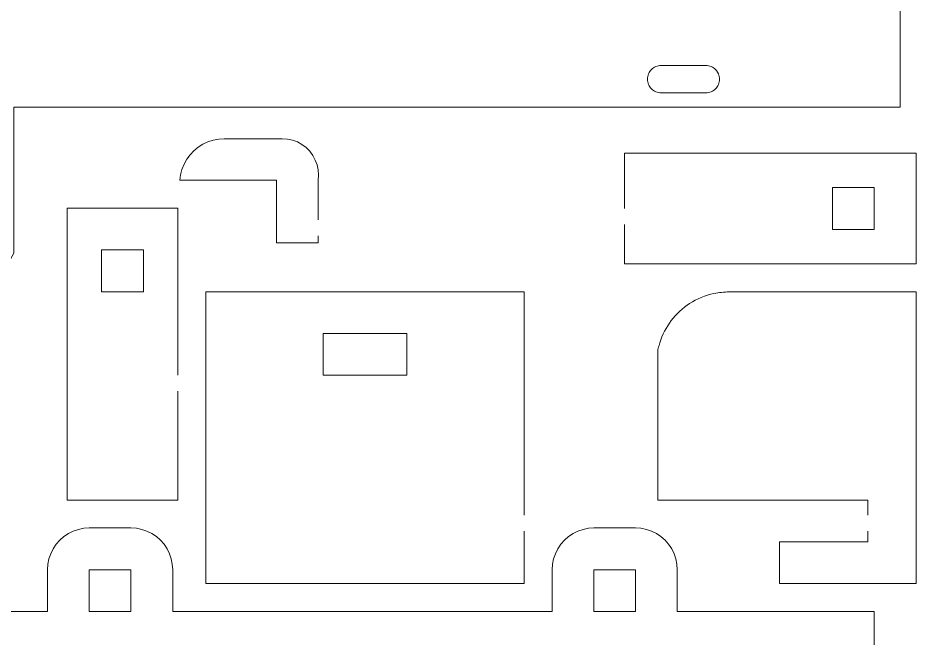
# Model space of a CAD drawing. Header units: centimetres. Extents: x -17.9 to 31.7, y -34.2 to -8.9.
# Drawn here: x 9.4 to 15.02, y -17.74 to -13.87 of the extents above; entities that cross this region are included whole.
import ezdxf

# ---------------------------------------------------------------- set-up
doc = ezdxf.new("R2010")
doc.units = ezdxf.units.CM
doc.header["$MEASUREMENT"] = 0
doc.layers.add('Layer 1', color=7, linetype='Continuous')

msp = doc.modelspace()

# ---------------------------------------------------------------- linework, layer by layer
at = {"layer": 'Layer 1', "color": 250, "lineweight": 9}
for points, knots in [([(1.02735, -17.65136), (1.02735, -17.65136), (7.9306, -17.65136), (7.9306, -17.65136), (7.9306, -17.65136), (7.9306, -17.65136), (8.08636, -17.65136), (8.08636, -17.65136), (8.08636, -17.65136), (8.08636, -17.65136), (8.54018, -16.83863), (8.54018, -16.83863), (8.54018, -16.83863), (8.54018, -16.83863), (8.76805, -16.96588), (8.76805, -16.96588), (8.76805, -16.96588), (8.76805, -16.96588), (9.14987, -16.28206), (9.14987, -16.28206), (9.14987, -16.28206), (9.14987, -16.28206), (8.922, -16.15482), (8.922, -16.15482), (8.922, -16.15482), (8.922, -16.15482), (9.37876, -15.33684), (9.37876, -15.33684), (9.37876, -15.33684), (9.37876, -15.33684), (9.37876, -14.42393), (9.37876, -14.42393), (9.37876, -14.42393), (9.37876, -14.42393), (14.92368, -14.42392), (14.92368, -14.42392), (14.92368, -14.42392), (14.92368, -14.42392), (14.92365, -12.06779), (14.92365, -12.06779)], [0, 0, 0, 0, 0.0909091, 0.0909091, 0.0909091, 0.0909091, 0.1818182, 0.1818182, 0.1818182, 0.1818182, 0.2727273, 0.2727273, 0.2727273, 0.2727273, 0.3636364, 0.3636364, 0.3636364, 0.3636364, 0.4545455, 0.4545455, 0.4545455, 0.4545455, 0.5454545, 0.5454545, 0.5454545, 0.5454545, 0.6363636, 0.6363636, 0.6363636, 0.6363636, 0.7272727, 0.7272727, 0.7272727, 0.7272727, 0.8181818, 0.8181818, 0.8181818, 0.8181818, 1, 1, 1, 1]), ([(11.28196, -15.12939), (11.28196, -15.12939), (11.28196, -14.88153), (11.28196, -14.88153), (11.28196, -14.88153), (11.28196, -14.88153), (11.28449, -14.84917), (11.28449, -14.84917), (11.28449, -14.84917), (11.28449, -14.84917), (11.28235, -14.81678), (11.28235, -14.81678), (11.28235, -14.81678), (11.28235, -14.81678), (11.2756, -14.78503), (11.2756, -14.78503), (11.2756, -14.78503), (11.2756, -14.78503), (11.26439, -14.75456), (11.26439, -14.75456), (11.26439, -14.75456), (11.26439, -14.75456), (11.24894, -14.726), (11.24894, -14.726), (11.24894, -14.726), (11.24894, -14.726), (11.22959, -14.69996), (11.22959, -14.69996), (11.22959, -14.69996), (11.22959, -14.69996), (11.20669, -14.67694), (11.20669, -14.67694), (11.20669, -14.67694), (11.20669, -14.67694), (11.18075, -14.65742), (11.18075, -14.65742), (11.18075, -14.65742), (11.18075, -14.65742), (11.1523, -14.64181), (11.1523, -14.64181), (11.1523, -14.64181), (11.1523, -14.64181), (11.12189, -14.63043), (11.12189, -14.63043), (11.12189, -14.63043), (11.12189, -14.63043), (11.09018, -14.6235), (11.09018, -14.6235), (11.09018, -14.6235), (11.09018, -14.6235), (11.05779, -14.62118), (11.05779, -14.62118), (11.05779, -14.62118), (11.05779, -14.62118), (10.69512, -14.62118), (10.69512, -14.62118), (10.69512, -14.62118), (10.69512, -14.62118), (10.66025, -14.62337), (10.66025, -14.62337), (10.66025, -14.62337), (10.66025, -14.62337), (10.62592, -14.6299), (10.62592, -14.6299), (10.62592, -14.6299), (10.62592, -14.6299), (10.59268, -14.64067), (10.59268, -14.64067), (10.59268, -14.64067), (10.59268, -14.64067), (10.56104, -14.65551), (10.56104, -14.65551), (10.56104, -14.65551), (10.56104, -14.65551), (10.53152, -14.67419), (10.53152, -14.67419), (10.53152, -14.67419), (10.53152, -14.67419), (10.50455, -14.69641), (10.50455, -14.69641), (10.50455, -14.69641), (10.50455, -14.69641), (10.48057, -14.72183), (10.48057, -14.72183), (10.48057, -14.72183), (10.48057, -14.72183), (10.45995, -14.75005), (10.45995, -14.75005), (10.45995, -14.75005), (10.45995, -14.75005), (10.44304, -14.78062), (10.44304, -14.78062), (10.44304, -14.78062), (10.44304, -14.78062), (10.43007, -14.81307), (10.43007, -14.81307), (10.43007, -14.81307), (10.43007, -14.81307), (10.42127, -14.84688), (10.42127, -14.84688), (10.42127, -14.84688), (10.42127, -14.84688), (10.41676, -14.88153), (10.41676, -14.88153), (10.41676, -14.88153), (10.41676, -14.88153), (11.02159, -14.88153), (11.02159, -14.88153), (11.02159, -14.88153), (11.02159, -14.88153), (11.02159, -15.27239), (11.02159, -15.27239), (11.02159, -15.27239), (11.02159, -15.27239), (11.28196, -15.27239), (11.28196, -15.27239)], [0, 0, 0, 0, 0.0333333, 0.0333333, 0.0333333, 0.0333333, 0.0666667, 0.0666667, 0.0666667, 0.0666667, 0.1, 0.1, 0.1, 0.1, 0.1333333, 0.1333333, 0.1333333, 0.1333333, 0.1666667, 0.1666667, 0.1666667, 0.1666667, 0.2, 0.2, 0.2, 0.2, 0.2333333, 0.2333333, 0.2333333, 0.2333333, 0.2666667, 0.2666667, 0.2666667, 0.2666667, 0.3, 0.3, 0.3, 0.3, 0.3333333, 0.3333333, 0.3333333, 0.3333333, 0.3666667, 0.3666667, 0.3666667, 0.3666667, 0.4, 0.4, 0.4, 0.4, 0.4333333, 0.4333333, 0.4333333, 0.4333333, 0.4666667, 0.4666667, 0.4666667, 0.4666667, 0.5, 0.5, 0.5, 0.5, 0.5333333, 0.5333333, 0.5333333, 0.5333333, 0.5666667, 0.5666667, 0.5666667, 0.5666667, 0.6, 0.6, 0.6, 0.6, 0.6333333, 0.6333333, 0.6333333, 0.6333333, 0.6666667, 0.6666667, 0.6666667, 0.6666667, 0.7, 0.7, 0.7, 0.7, 0.7333333, 0.7333333, 0.7333333, 0.7333333, 0.7666667, 0.7666667, 0.7666667, 0.7666667, 0.8, 0.8, 0.8, 0.8, 0.8333333, 0.8333333, 0.8333333, 0.8333333, 0.8666667, 0.8666667, 0.8666667, 0.8666667, 0.9, 0.9, 0.9, 0.9, 0.9333333, 0.9333333, 0.9333333, 0.9333333, 1, 1, 1, 1]), ([(13.19893, -15.05779), (13.19893, -15.05779), (13.19893, -14.71108), (13.19893, -14.71108), (13.19893, -14.71108), (13.19893, -14.71108), (15.02331, -14.71108), (15.02331, -14.71108), (15.02331, -14.71108), (15.02331, -14.71108), (15.02331, -15.4045), (15.02331, -15.4045)], [0, 0, 0, 0, 0.25, 0.25, 0.25, 0.25, 0.5, 0.5, 0.5, 0.5, 1, 1, 1, 1]), ([(14.76233, -15.18828), (14.76233, -15.18828), (14.50136, -15.18828), (14.50136, -15.18828), (14.50136, -15.18828), (14.50136, -15.18828), (14.50136, -14.9273), (14.50136, -14.9273), (14.50136, -14.9273), (14.50136, -14.9273), (14.76233, -14.9273), (14.76233, -14.9273), (14.76233, -14.9273), (14.76233, -14.9273), (14.76233, -15.18828), (14.76233, -15.18828)], [0, 0, 0, 0, 0.2, 0.2, 0.2, 0.2, 0.4, 0.4, 0.4, 0.4, 0.6, 0.6, 0.6, 0.6, 1, 1, 1, 1]), ([(9.71144, -16.88055), (9.71144, -16.88055), (9.71144, -15.05617), (9.71144, -15.05617), (9.71144, -15.05617), (9.71144, -15.05617), (10.40485, -15.05617), (10.40485, -15.05617), (10.40485, -15.05617), (10.40485, -15.05617), (10.40485, -16.10062), (10.40485, -16.10062)], [0, 0, 0, 0, 0.25, 0.25, 0.25, 0.25, 0.5, 0.5, 0.5, 0.5, 1, 1, 1, 1]), ([(15.02331, -15.4045), (15.02331, -15.4045), (13.19893, -15.4045), (13.19893, -15.4045), (13.19893, -15.4045), (13.19893, -15.4045), (13.19893, -15.15779), (13.19893, -15.15779)], [0, 0, 0, 0, 0.3333333, 0.3333333, 0.3333333, 0.3333333, 1, 1, 1, 1]), ([(9.92765, -15.57814), (9.92765, -15.57814), (9.92765, -15.31716), (9.92765, -15.31716), (9.92765, -15.31716), (9.92765, -15.31716), (10.18864, -15.31716), (10.18864, -15.31716), (10.18864, -15.31716), (10.18864, -15.31716), (10.18864, -15.57814), (10.18864, -15.57814), (10.18864, -15.57814), (10.18864, -15.57814), (9.92765, -15.57814), (9.92765, -15.57814)], [0, 0, 0, 0, 0.2, 0.2, 0.2, 0.2, 0.4, 0.4, 0.4, 0.4, 0.6, 0.6, 0.6, 0.6, 1, 1, 1, 1]), ([(10.5796, -17.40303), (10.5796, -17.40303), (10.5796, -15.57866), (10.5796, -15.57866), (10.5796, -15.57866), (10.5796, -15.57866), (12.57194, -15.57866), (12.57194, -15.57866), (12.57194, -15.57866), (12.57194, -15.57866), (12.57194, -16.97633), (12.57194, -16.97633)], [0, 0, 0, 0, 0.25, 0.25, 0.25, 0.25, 0.5, 0.5, 0.5, 0.5, 1, 1, 1, 1]), ([(14.72227, -17.07633), (14.72227, -17.07633), (14.72227, -17.14205), (14.72227, -17.14205), (14.72227, -17.14205), (14.72227, -17.14205), (14.16921, -17.14205), (14.16921, -17.14205), (14.16921, -17.14205), (14.16921, -17.14205), (14.16921, -17.40303), (14.16921, -17.40303), (14.16921, -17.40303), (14.16921, -17.40303), (15.02347, -17.40303), (15.02347, -17.40303), (15.02347, -17.40303), (15.02347, -17.40303), (15.02347, -15.57866), (15.02347, -15.57866), (15.02347, -15.57866), (15.02347, -15.57866), (13.8544, -15.57866), (13.8544, -15.57866), (13.8544, -15.57866), (13.82229, -15.57958), (13.79031, -15.58328), (13.75884, -15.5897), (13.75884, -15.5897), (13.70471, -15.60075), (13.6531, -15.62188), (13.60674, -15.65195), (13.60674, -15.65195), (13.518, -15.70954), (13.45207, -15.79625), (13.42033, -15.89718), (13.42033, -15.89718), (13.41675, -15.90854), (13.41351, -15.92002), (13.41059, -15.93156), (13.41059, -15.93156), (13.40925, -15.93696), (13.40821, -15.94242), (13.40753, -15.94794), (13.40753, -15.94794), (13.40753, -15.94794), (13.40754, -16.88106), (13.40754, -16.88106)], [0, 0, 0, 0, 0.0769231, 0.0769231, 0.0769231, 0.0769231, 0.1538462, 0.1538462, 0.1538462, 0.1538462, 0.2307692, 0.2307692, 0.2307692, 0.2307692, 0.3076923, 0.3076923, 0.3076923, 0.3076923, 0.3846154, 0.3846154, 0.3846154, 0.3846154, 0.4615385, 0.4615385, 0.4615385, 0.4615385, 0.5384615, 0.5384615, 0.5384615, 0.5384615, 0.6153846, 0.6153846, 0.6153846, 0.6153846, 0.6923077, 0.6923077, 0.6923077, 0.6923077, 0.7692308, 0.7692308, 0.7692308, 0.7692308, 0.8461538, 0.8461538, 0.8461538, 0.8461538, 1, 1, 1, 1]), ([(11.31477, -16.10062), (11.31477, -16.10062), (11.31477, -15.83964), (11.31477, -15.83964), (11.31477, -15.83964), (11.31477, -15.83964), (11.83675, -15.83964), (11.83675, -15.83964), (11.83675, -15.83964), (11.83675, -15.83964), (11.83675, -16.10062), (11.83675, -16.10062), (11.83675, -16.10062), (11.83675, -16.10062), (11.31477, -16.10062), (11.31477, -16.10062)], [0, 0, 0, 0, 0.2, 0.2, 0.2, 0.2, 0.4, 0.4, 0.4, 0.4, 0.6, 0.6, 0.6, 0.6, 1, 1, 1, 1]), ([(10.40485, -16.20062), (10.40485, -16.20062), (10.40485, -16.88055), (10.40485, -16.88055), (10.40485, -16.88055), (10.40485, -16.88055), (9.71144, -16.88055), (9.71144, -16.88055)], [0, 0, 0, 0, 0.3333333, 0.3333333, 0.3333333, 0.3333333, 1, 1, 1, 1]), ([(13.40754, -16.88106), (13.40754, -16.88106), (14.72227, -16.88106), (14.72227, -16.88106), (14.72227, -16.88106), (14.72227, -16.88106), (14.72227, -16.97633), (14.72227, -16.97633)], [0, 0, 0, 0, 0.3333333, 0.3333333, 0.3333333, 0.3333333, 1, 1, 1, 1]), ([(14.67603, -18.32952), (14.67603, -18.32952), (15.0229, -18.32952), (15.0229, -18.32952), (15.0229, -18.32952), (15.0229, -18.32952), (15.0229, -18.09908), (15.0229, -18.09908), (15.0229, -18.09908), (15.0229, -18.09908), (14.76192, -18.09908), (14.76192, -18.09908), (14.76192, -18.09908), (14.76192, -18.09908), (14.76192, -17.57711), (14.76192, -17.57711), (14.76192, -17.57711), (14.76192, -17.57711), (13.52937, -17.57711), (13.52937, -17.57711), (13.52937, -17.57711), (13.52937, -17.57711), (13.52937, -17.31613), (13.52937, -17.31613), (13.52937, -17.31613), (13.52937, -17.31613), (13.52714, -17.28206), (13.52714, -17.28206), (13.52714, -17.28206), (13.52714, -17.28206), (13.52047, -17.24858), (13.52047, -17.24858), (13.52047, -17.24858), (13.52047, -17.24858), (13.5095, -17.21625), (13.5095, -17.21625), (13.5095, -17.21625), (13.5095, -17.21625), (13.49441, -17.18563), (13.49441, -17.18563), (13.49441, -17.18563), (13.49441, -17.18563), (13.47543, -17.15725), (13.47543, -17.15725), (13.47543, -17.15725), (13.47543, -17.15725), (13.45293, -17.13158), (13.45293, -17.13158), (13.45293, -17.13158), (13.45293, -17.13158), (13.42725, -17.10907), (13.42725, -17.10907), (13.42725, -17.10907), (13.42725, -17.10907), (13.39887, -17.09011), (13.39887, -17.09011), (13.39887, -17.09011), (13.39887, -17.09011), (13.36826, -17.075), (13.36826, -17.075), (13.36826, -17.075), (13.36826, -17.075), (13.33592, -17.06403), (13.33592, -17.06403), (13.33592, -17.06403), (13.33592, -17.06403), (13.30245, -17.05737), (13.30245, -17.05737), (13.30245, -17.05737), (13.30245, -17.05737), (13.26837, -17.05514), (13.26837, -17.05514), (13.26837, -17.05514), (13.26837, -17.05514), (13.00762, -17.05514), (13.00762, -17.05514), (13.00762, -17.05514), (13.00762, -17.05514), (12.97355, -17.05738), (12.97355, -17.05738), (12.97355, -17.05738), (12.97355, -17.05738), (12.94006, -17.06403), (12.94006, -17.06403), (12.94006, -17.06403), (12.94006, -17.06403), (12.90774, -17.07501), (12.90774, -17.07501), (12.90774, -17.07501), (12.90774, -17.07501), (12.87712, -17.09011), (12.87712, -17.09011), (12.87712, -17.09011), (12.87712, -17.09011), (12.84873, -17.10907), (12.84873, -17.10907), (12.84873, -17.10907), (12.84873, -17.10907), (12.82307, -17.13159), (12.82307, -17.13159), (12.82307, -17.13159), (12.82307, -17.13159), (12.80057, -17.15725), (12.80057, -17.15725), (12.80057, -17.15725), (12.80057, -17.15725), (12.78159, -17.18564), (12.78159, -17.18564), (12.78159, -17.18564), (12.78159, -17.18564), (12.76649, -17.21626), (12.76649, -17.21626), (12.76649, -17.21626), (12.76649, -17.21626), (12.75553, -17.24859), (12.75553, -17.24859), (12.75553, -17.24859), (12.75553, -17.24859), (12.74886, -17.28206), (12.74886, -17.28206), (12.74886, -17.28206), (12.74886, -17.28206), (12.74664, -17.31613), (12.74664, -17.31613), (12.74664, -17.31613), (12.74664, -17.31613), (12.74664, -17.57712), (12.74664, -17.57712), (12.74664, -17.57712), (12.74664, -17.57712), (10.37208, -17.57712), (10.37208, -17.57712), (10.37208, -17.57712), (10.37208, -17.57712), (10.37207, -17.31615), (10.37207, -17.31615), (10.37207, -17.31615), (10.37207, -17.31615), (10.36984, -17.28208), (10.36984, -17.28208), (10.36984, -17.28208), (10.36984, -17.28208), (10.36318, -17.2486), (10.36318, -17.2486), (10.36318, -17.2486), (10.36318, -17.2486), (10.35221, -17.21627), (10.35221, -17.21627), (10.35221, -17.21627), (10.35221, -17.21627), (10.33711, -17.18565), (10.33711, -17.18565), (10.33711, -17.18565), (10.33711, -17.18565), (10.31814, -17.15726), (10.31814, -17.15726), (10.31814, -17.15726), (10.31814, -17.15726), (10.29562, -17.13159), (10.29562, -17.13159), (10.29562, -17.13159), (10.29562, -17.13159), (10.26996, -17.10907), (10.26996, -17.10907), (10.26996, -17.10907), (10.26996, -17.10907), (10.24157, -17.09011), (10.24157, -17.09011), (10.24157, -17.09011), (10.24157, -17.09011), (10.21096, -17.075), (10.21096, -17.075), (10.21096, -17.075), (10.21096, -17.075), (10.17862, -17.06403), (10.17862, -17.06403), (10.17862, -17.06403), (10.17862, -17.06403), (10.14513, -17.05737), (10.14513, -17.05737), (10.14513, -17.05737), (10.14513, -17.05737), (10.11107, -17.05514), (10.11107, -17.05514), (10.11107, -17.05514), (10.11107, -17.05514), (9.85008, -17.05515), (9.85008, -17.05515), (9.85008, -17.05515), (9.85008, -17.05515), (9.81602, -17.05739), (9.81602, -17.05739), (9.81602, -17.05739), (9.81602, -17.05739), (9.78253, -17.06405), (9.78253, -17.06405), (9.78253, -17.06405), (9.78253, -17.06405), (9.7502, -17.07502), (9.7502, -17.07502), (9.7502, -17.07502), (9.7502, -17.07502), (9.71958, -17.09013), (9.71958, -17.09013), (9.71958, -17.09013), (9.71958, -17.09013), (9.6912, -17.1091), (9.6912, -17.1091), (9.6912, -17.1091), (9.6912, -17.1091), (9.66553, -17.13161), (9.66553, -17.13161), (9.66553, -17.13161), (9.66553, -17.13161), (9.64302, -17.15728), (9.64302, -17.15728), (9.64302, -17.15728), (9.64302, -17.15728), (9.62407, -17.18566), (9.62407, -17.18566), (9.62407, -17.18566), (9.62407, -17.18566), (9.60896, -17.21628), (9.60896, -17.21628), (9.60896, -17.21628), (9.60896, -17.21628), (9.59799, -17.24861), (9.59799, -17.24861), (9.59799, -17.24861), (9.59799, -17.24861), (9.59133, -17.28209), (9.59133, -17.28209), (9.59133, -17.28209), (9.59133, -17.28209), (9.58909, -17.31616), (9.58909, -17.31616), (9.58909, -17.31616), (9.58909, -17.31616), (9.58909, -17.57712), (9.58909, -17.57712), (9.58909, -17.57712), (9.58909, -17.57712), (8.34638, -17.57712), (8.34638, -17.57712)], [0, 0, 0, 0, 0.016129, 0.016129, 0.016129, 0.016129, 0.0322581, 0.0322581, 0.0322581, 0.0322581, 0.0483871, 0.0483871, 0.0483871, 0.0483871, 0.0645161, 0.0645161, 0.0645161, 0.0645161, 0.0806452, 0.0806452, 0.0806452, 0.0806452, 0.0967742, 0.0967742, 0.0967742, 0.0967742, 0.1129032, 0.1129032, 0.1129032, 0.1129032, 0.1290323, 0.1290323, 0.1290323, 0.1290323, 0.1451613, 0.1451613, 0.1451613, 0.1451613, 0.1612903, 0.1612903, 0.1612903, 0.1612903, 0.1774194, 0.1774194, 0.1774194, 0.1774194, 0.1935484, 0.1935484, 0.1935484, 0.1935484, 0.2096774, 0.2096774, 0.2096774, 0.2096774, 0.2258065, 0.2258065, 0.2258065, 0.2258065, 0.2419355, 0.2419355, 0.2419355, 0.2419355, 0.2580645, 0.2580645, 0.2580645, 0.2580645, 0.2741935, 0.2741935, 0.2741935, 0.2741935, 0.2903226, 0.2903226, 0.2903226, 0.2903226, 0.3064516, 0.3064516, 0.3064516, 0.3064516, 0.3225806, 0.3225806, 0.3225806, 0.3225806, 0.3387097, 0.3387097, 0.3387097, 0.3387097, 0.3548387, 0.3548387, 0.3548387, 0.3548387, 0.3709677, 0.3709677, 0.3709677, 0.3709677, 0.3870968, 0.3870968, 0.3870968, 0.3870968, 0.4032258, 0.4032258, 0.4032258, 0.4032258, 0.4193548, 0.4193548, 0.4193548, 0.4193548, 0.4354839, 0.4354839, 0.4354839, 0.4354839, 0.4516129, 0.4516129, 0.4516129, 0.4516129, 0.4677419, 0.4677419, 0.4677419, 0.4677419, 0.483871, 0.483871, 0.483871, 0.483871, 0.5, 0.5, 0.5, 0.5, 0.516129, 0.516129, 0.516129, 0.516129, 0.5322581, 0.5322581, 0.5322581, 0.5322581, 0.5483871, 0.5483871, 0.5483871, 0.5483871, 0.5645161, 0.5645161, 0.5645161, 0.5645161, 0.5806452, 0.5806452, 0.5806452, 0.5806452, 0.5967742, 0.5967742, 0.5967742, 0.5967742, 0.6129032, 0.6129032, 0.6129032, 0.6129032, 0.6290323, 0.6290323, 0.6290323, 0.6290323, 0.6451613, 0.6451613, 0.6451613, 0.6451613, 0.6612903, 0.6612903, 0.6612903, 0.6612903, 0.6774194, 0.6774194, 0.6774194, 0.6774194, 0.6935484, 0.6935484, 0.6935484, 0.6935484, 0.7096774, 0.7096774, 0.7096774, 0.7096774, 0.7258065, 0.7258065, 0.7258065, 0.7258065, 0.7419355, 0.7419355, 0.7419355, 0.7419355, 0.7580645, 0.7580645, 0.7580645, 0.7580645, 0.7741935, 0.7741935, 0.7741935, 0.7741935, 0.7903226, 0.7903226, 0.7903226, 0.7903226, 0.8064516, 0.8064516, 0.8064516, 0.8064516, 0.8225806, 0.8225806, 0.8225806, 0.8225806, 0.8387097, 0.8387097, 0.8387097, 0.8387097, 0.8548387, 0.8548387, 0.8548387, 0.8548387, 0.8709677, 0.8709677, 0.8709677, 0.8709677, 0.8870968, 0.8870968, 0.8870968, 0.8870968, 0.9032258, 0.9032258, 0.9032258, 0.9032258, 0.9193548, 0.9193548, 0.9193548, 0.9193548, 0.9354839, 0.9354839, 0.9354839, 0.9354839, 0.9516129, 0.9516129, 0.9516129, 0.9516129, 0.9677419, 0.9677419, 0.9677419, 0.9677419, 1, 1, 1, 1]), ([(12.57194, -17.07633), (12.57194, -17.07633), (12.57194, -17.40303), (12.57194, -17.40303), (12.57194, -17.40303), (12.57194, -17.40303), (10.5796, -17.40303), (10.5796, -17.40303)], [0, 0, 0, 0, 0.3333333, 0.3333333, 0.3333333, 0.3333333, 1, 1, 1, 1]), ([(9.85029, -17.31613), (9.85029, -17.31613), (9.85029, -17.57712), (9.85029, -17.57712), (9.85029, -17.57712), (9.85029, -17.57712), (10.11108, -17.57712), (10.11108, -17.57712), (10.11108, -17.57712), (10.11108, -17.57712), (10.11108, -17.31611), (10.11108, -17.31611), (10.11108, -17.31611), (10.11108, -17.31611), (9.85029, -17.31613), (9.85029, -17.31613)], [0, 0, 0, 0, 0.2, 0.2, 0.2, 0.2, 0.4, 0.4, 0.4, 0.4, 0.6, 0.6, 0.6, 0.6, 1, 1, 1, 1]), ([(13.00762, -17.31613), (13.00762, -17.31613), (13.26844, -17.31613), (13.26844, -17.31613), (13.26844, -17.31613), (13.26844, -17.31613), (13.26845, -17.57713), (13.26845, -17.57713), (13.26845, -17.57713), (13.26845, -17.57713), (13.00762, -17.57712), (13.00762, -17.57712), (13.00762, -17.57712), (13.00762, -17.57712), (13.00762, -17.31613), (13.00762, -17.31613)], [0, 0, 0, 0, 0.2, 0.2, 0.2, 0.2, 0.4, 0.4, 0.4, 0.4, 0.6, 0.6, 0.6, 0.6, 1, 1, 1, 1])]:
    msp.add_open_spline(points, degree=3, knots=knots, dxfattribs=at)
at = {"layer": 'Layer 1', "color": 175, "lineweight": 9}
msp.add_open_spline([(13.76267, -14.18259), (13.76267, -14.18259), (13.76879, -14.18814), (13.76879, -14.18814), (13.76879, -14.18814), (13.76879, -14.18814), (13.77435, -14.19424), (13.77435, -14.19424), (13.77435, -14.19424), (13.77435, -14.19424), (13.78724, -14.2155), (13.78724, -14.2155), (13.78724, -14.2155), (13.78724, -14.2155), (13.79014, -14.22341), (13.79014, -14.22341), (13.79014, -14.22341), (13.79014, -14.22341), (13.79225, -14.23167), (13.79225, -14.23167), (13.79225, -14.23167), (13.79225, -14.23167), (13.79356, -14.24021), (13.79356, -14.24021), (13.79356, -14.24021), (13.79356, -14.24021), (13.79401, -14.24903), (13.79401, -14.24903), (13.79401, -14.24903), (13.79401, -14.24903), (13.79356, -14.25781), (13.79356, -14.25781), (13.79356, -14.25781), (13.79356, -14.25781), (13.79225, -14.26635), (13.79225, -14.26635), (13.79225, -14.26635), (13.79225, -14.26635), (13.79014, -14.27459), (13.79014, -14.27459), (13.79014, -14.27459), (13.79014, -14.27459), (13.78724, -14.28249), (13.78724, -14.28249), (13.78724, -14.28249), (13.78724, -14.28249), (13.78361, -14.29), (13.78361, -14.29), (13.78361, -14.29), (13.78361, -14.29), (13.7793, -14.29709), (13.7793, -14.29709), (13.7793, -14.29709), (13.7793, -14.29709), (13.77435, -14.30372), (13.77435, -14.30372), (13.77435, -14.30372), (13.77435, -14.30372), (13.76879, -14.30981), (13.76879, -14.30981), (13.76879, -14.30981), (13.76879, -14.30981), (13.76267, -14.31536), (13.76267, -14.31536), (13.76267, -14.31536), (13.76267, -14.31536), (13.75606, -14.32032), (13.75606, -14.32032), (13.75606, -14.32032), (13.75606, -14.32032), (13.74897, -14.32462), (13.74897, -14.32462), (13.74897, -14.32462), (13.74897, -14.32462), (13.74144, -14.32825), (13.74144, -14.32825), (13.74144, -14.32825), (13.74144, -14.32825), (13.73356, -14.33114), (13.73356, -14.33114), (13.73356, -14.33114), (13.73356, -14.33114), (13.7253, -14.33326), (13.7253, -14.33326), (13.7253, -14.33326), (13.7253, -14.33326), (13.71677, -14.33456), (13.71677, -14.33456), (13.71677, -14.33456), (13.71677, -14.33456), (13.70797, -14.335), (13.70797, -14.335), (13.70797, -14.335), (13.70797, -14.335), (13.42848, -14.335), (13.42848, -14.335), (13.42848, -14.335), (13.42848, -14.335), (13.41968, -14.33456), (13.41968, -14.33456), (13.41968, -14.33456), (13.41968, -14.33456), (13.41112, -14.33326), (13.41112, -14.33326), (13.41112, -14.33326), (13.41112, -14.33326), (13.40288, -14.33114), (13.40288, -14.33114), (13.40288, -14.33114), (13.40288, -14.33114), (13.39499, -14.32825), (13.39499, -14.32825), (13.39499, -14.32825), (13.39499, -14.32825), (13.38746, -14.32462), (13.38746, -14.32462), (13.38746, -14.32462), (13.38746, -14.32462), (13.38038, -14.32032), (13.38038, -14.32032), (13.38038, -14.32032), (13.38038, -14.32032), (13.37377, -14.31536), (13.37377, -14.31536), (13.37377, -14.31536), (13.37377, -14.31536), (13.36766, -14.30981), (13.36766, -14.30981), (13.36766, -14.30981), (13.36766, -14.30981), (13.36212, -14.30372), (13.36212, -14.30372), (13.36212, -14.30372), (13.36212, -14.30372), (13.35716, -14.29709), (13.35716, -14.29709), (13.35716, -14.29709), (13.35716, -14.29709), (13.35286, -14.29), (13.35286, -14.29), (13.35286, -14.29), (13.35286, -14.29), (13.34923, -14.28249), (13.34923, -14.28249), (13.34923, -14.28249), (13.34923, -14.28249), (13.34635, -14.27459), (13.34635, -14.27459), (13.34635, -14.27459), (13.34635, -14.27459), (13.34423, -14.26635), (13.34423, -14.26635), (13.34423, -14.26635), (13.34423, -14.26635), (13.34293, -14.25781), (13.34293, -14.25781), (13.34293, -14.25781), (13.34293, -14.25781), (13.34248, -14.24903), (13.34248, -14.24903), (13.34248, -14.24903), (13.34248, -14.24903), (13.34293, -14.24021), (13.34293, -14.24021), (13.34293, -14.24021), (13.34293, -14.24021), (13.34423, -14.23167), (13.34423, -14.23167), (13.34423, -14.23167), (13.34423, -14.23167), (13.34635, -14.22341), (13.34635, -14.22341), (13.34635, -14.22341), (13.34635, -14.22341), (13.34923, -14.2155), (13.34923, -14.2155), (13.34923, -14.2155), (13.34923, -14.2155), (13.35286, -14.20797), (13.35286, -14.20797), (13.35286, -14.20797), (13.35286, -14.20797), (13.35716, -14.20087), (13.35716, -14.20087), (13.35716, -14.20087), (13.35716, -14.20087), (13.36212, -14.19424), (13.36212, -14.19424), (13.36212, -14.19424), (13.36212, -14.19424), (13.36766, -14.18814), (13.36766, -14.18814), (13.36766, -14.18814), (13.36766, -14.18814), (13.37377, -14.18259), (13.37377, -14.18259), (13.37377, -14.18259), (13.37377, -14.18259), (13.38038, -14.17764), (13.38038, -14.17764), (13.38038, -14.17764), (13.38038, -14.17764), (13.38746, -14.17332), (13.38746, -14.17332), (13.38746, -14.17332), (13.38746, -14.17332), (13.39499, -14.1697), (13.39499, -14.1697), (13.39499, -14.1697), (13.39499, -14.1697), (13.40288, -14.1668), (13.40288, -14.1668), (13.40288, -14.1668), (13.40288, -14.1668), (13.41112, -14.16469), (13.41112, -14.16469), (13.41112, -14.16469), (13.41112, -14.16469), (13.41968, -14.16338), (13.41968, -14.16338), (13.41968, -14.16338), (13.41968, -14.16338), (13.42848, -14.16294), (13.42848, -14.16294), (13.42848, -14.16294), (13.42848, -14.16294), (13.70797, -14.16294), (13.70797, -14.16294), (13.70797, -14.16294), (13.70797, -14.16294), (13.71677, -14.16338), (13.71677, -14.16338), (13.71677, -14.16338), (13.71677, -14.16338), (13.7253, -14.16469), (13.7253, -14.16469), (13.7253, -14.16469), (13.7253, -14.16469), (13.73356, -14.1668), (13.73356, -14.1668), (13.73356, -14.1668), (13.73356, -14.1668), (13.74144, -14.1697), (13.74144, -14.1697), (13.74144, -14.1697), (13.74144, -14.1697), (13.74897, -14.17332), (13.74897, -14.17332), (13.74897, -14.17332), (13.74897, -14.17332), (13.75606, -14.17764), (13.75606, -14.17764), (13.75606, -14.17764), (13.75606, -14.17764), (13.76267, -14.18259), (13.76267, -14.18259)], degree=3, knots=[0, 0, 0, 0, 0.0153846, 0.0153846, 0.0153846, 0.0153846, 0.0307692, 0.0307692, 0.0307692, 0.0307692, 0.0461538, 0.0461538, 0.0461538, 0.0461538, 0.0615385, 0.0615385, 0.0615385, 0.0615385, 0.0769231, 0.0769231, 0.0769231, 0.0769231, 0.0923077, 0.0923077, 0.0923077, 0.0923077, 0.1076923, 0.1076923, 0.1076923, 0.1076923, 0.1230769, 0.1230769, 0.1230769, 0.1230769, 0.1384615, 0.1384615, 0.1384615, 0.1384615, 0.1538462, 0.1538462, 0.1538462, 0.1538462, 0.1692308, 0.1692308, 0.1692308, 0.1692308, 0.1846154, 0.1846154, 0.1846154, 0.1846154, 0.2, 0.2, 0.2, 0.2, 0.2153846, 0.2153846, 0.2153846, 0.2153846, 0.2307692, 0.2307692, 0.2307692, 0.2307692, 0.2461538, 0.2461538, 0.2461538, 0.2461538, 0.2615385, 0.2615385, 0.2615385, 0.2615385, 0.2769231, 0.2769231, 0.2769231, 0.2769231, 0.2923077, 0.2923077, 0.2923077, 0.2923077, 0.3076923, 0.3076923, 0.3076923, 0.3076923, 0.3230769, 0.3230769, 0.3230769, 0.3230769, 0.3384615, 0.3384615, 0.3384615, 0.3384615, 0.3538462, 0.3538462, 0.3538462, 0.3538462, 0.3692308, 0.3692308, 0.3692308, 0.3692308, 0.3846154, 0.3846154, 0.3846154, 0.3846154, 0.4, 0.4, 0.4, 0.4, 0.4153846, 0.4153846, 0.4153846, 0.4153846, 0.4307692, 0.4307692, 0.4307692, 0.4307692, 0.4461538, 0.4461538, 0.4461538, 0.4461538, 0.4615385, 0.4615385, 0.4615385, 0.4615385, 0.4769231, 0.4769231, 0.4769231, 0.4769231, 0.4923077, 0.4923077, 0.4923077, 0.4923077, 0.5076923, 0.5076923, 0.5076923, 0.5076923, 0.5230769, 0.5230769, 0.5230769, 0.5230769, 0.5384615, 0.5384615, 0.5384615, 0.5384615, 0.5538462, 0.5538462, 0.5538462, 0.5538462, 0.5692308, 0.5692308, 0.5692308, 0.5692308, 0.5846154, 0.5846154, 0.5846154, 0.5846154, 0.6, 0.6, 0.6, 0.6, 0.6153846, 0.6153846, 0.6153846, 0.6153846, 0.6307692, 0.6307692, 0.6307692, 0.6307692, 0.6461538, 0.6461538, 0.6461538, 0.6461538, 0.6615385, 0.6615385, 0.6615385, 0.6615385, 0.6769231, 0.6769231, 0.6769231, 0.6769231, 0.6923077, 0.6923077, 0.6923077, 0.6923077, 0.7076923, 0.7076923, 0.7076923, 0.7076923, 0.7230769, 0.7230769, 0.7230769, 0.7230769, 0.7384615, 0.7384615, 0.7384615, 0.7384615, 0.7538462, 0.7538462, 0.7538462, 0.7538462, 0.7692308, 0.7692308, 0.7692308, 0.7692308, 0.7846154, 0.7846154, 0.7846154, 0.7846154, 0.8, 0.8, 0.8, 0.8, 0.8153846, 0.8153846, 0.8153846, 0.8153846, 0.8307692, 0.8307692, 0.8307692, 0.8307692, 0.8461538, 0.8461538, 0.8461538, 0.8461538, 0.8615385, 0.8615385, 0.8615385, 0.8615385, 0.8769231, 0.8769231, 0.8769231, 0.8769231, 0.8923077, 0.8923077, 0.8923077, 0.8923077, 0.9076923, 0.9076923, 0.9076923, 0.9076923, 0.9230769, 0.9230769, 0.9230769, 0.9230769, 0.9384615, 0.9384615, 0.9384615, 0.9384615, 0.9538462, 0.9538462, 0.9538462, 0.9538462, 0.9692308, 0.9692308, 0.9692308, 0.9692308, 1, 1, 1, 1], dxfattribs=at)
at = {"layer": 'Layer 1', "color": 250, "lineweight": 9}
msp.add_open_spline([(11.28196, -15.27239), (11.28196, -15.27239), (11.28196, -15.22939), (11.28196, -15.22939)], degree=3, dxfattribs=at)

doc.saveas('drawing.dxf')
